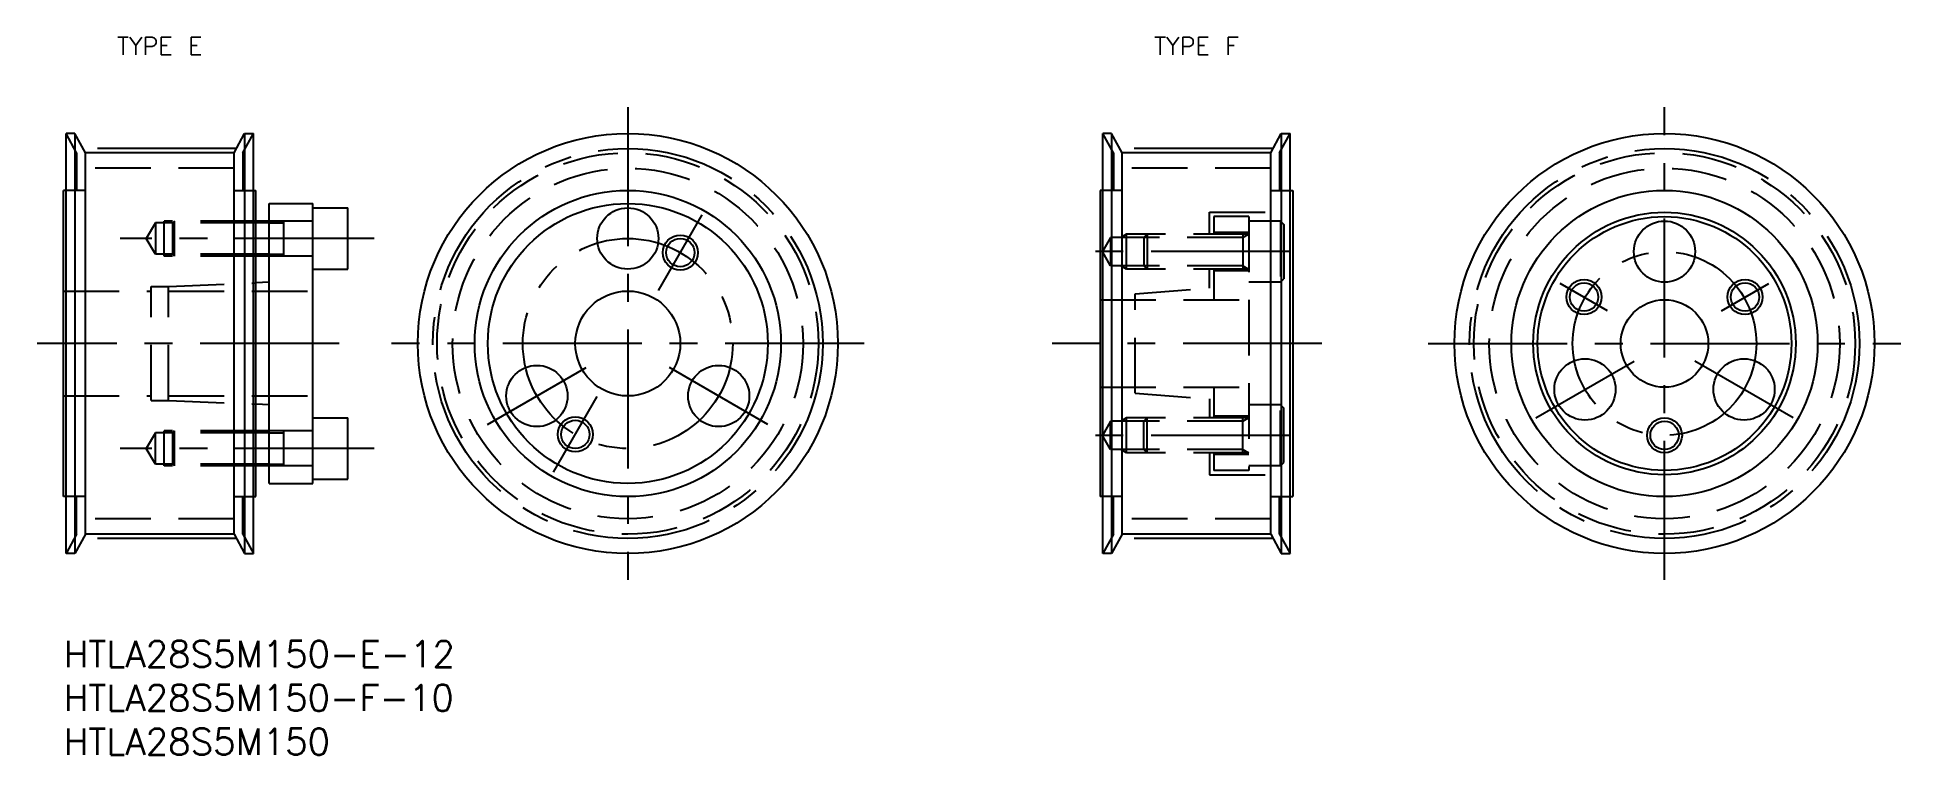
# Model space of a CAD drawing. Extents: x -3 to 210, y -13 to 69.
import ezdxf
from ezdxf.enums import TextEntityAlignment as Align

# ---------------------------------------------------------------- set-up
doc = ezdxf.new("R2010")
doc.units = 0
doc.header["$LTSCALE"] = 0.5
doc.linetypes.add('CENTER', pattern=[50.8, 31.75, -6.35, 6.35, -6.35])
doc.linetypes.add('DASHED', pattern=[19.05, 12.7, -6.35])
for name, color, linetype in [('MSM_CENTER', 1, 'CENTER'), ('MSM_CONTINUOUS', 7, 'CONTINUOUS'), ('MSM_DASHED', 4, 'DASHED'), ('MSM_NARROW', 5, 'CONTINUOUS'), ('MSM_PART_NUMBER', 7, 'CONTINUOUS')]:
    doc.layers.add(name, color=color, linetype=linetype)
doc.styles.add('MISUMI', font='txt.shx')
doc.styles.get("Standard").update_dxf_attribs({"font": 'txt.shx', "height": 3, "bigfont": 'bigfont.shx'})

# ---------------------------------------------------------------- blocks, each defined once
blk = doc.blocks.new('*U2')
at = {"layer": 'MSM_PART_NUMBER'}
blk.add_text('HTLA28S5M150-E-12', height=3, dxfattribs=at).set_placement((0, -3))
blk = doc.blocks.new('*U3')
at = {"layer": 'MSM_PART_NUMBER'}
blk.add_text('HTLA28S5M150', height=3, dxfattribs=at).set_placement((0, -13))
blk = doc.blocks.new('*U5')
at = {"layer": 'MSM_PART_NUMBER'}
blk.add_text('HTLA28S5M150-F-10', height=3, dxfattribs=at).set_placement((0, -8))

msp = doc.modelspace()

# ---------------------------------------------------------------- linework, layer by layer
at = {"layer": 'MSM_CENTER'}
for p, q in [((64.5, 61), (64.5, 7)), ((183, 7), (183, 61)), ((19.76, 56.28), (2.24, 56.28)), ((138.26, 56.28), (120.74, 56.28)), ((68, 40.06), (73, 48.72)), ((35.5, 46), (6.46, 46)), ((140.18, 44.5), (117.05, 44.5)), ((176.5, 37.75), (171.09, 40.87)), ((189.5, 37.75), (194.91, 40.87)), ((31.5, 34), (-3, 34)), ((91.5, 34), (37.5, 34)), ((143.84, 34), (113.01, 34)), ((156, 34), (210, 34)), ((168.28, 25.5), (179.54, 32)), ((197.72, 25.5), (186.46, 32)), ((48.48, 24.75), (59.74, 31.25)), ((80.52, 24.75), (69.26, 31.25)), ((56, 19.28), (61, 27.94)), ((140.18, 23.5), (117.05, 23.5)), ((35.5, 22), (6.46, 22)), ((19.76, 11.72), (2.24, 11.72)), ((138.26, 11.72), (120.74, 11.72))]:
    msp.add_line(p, q, dxfattribs=at)
for centre, radius in [((64.5, 34), 22.28), ((183, 34), 22.28), ((64.5, 34), 12), ((183, 34), 10.5)]:
    msp.add_circle(centre, radius, dxfattribs=at)
at = {"layer": 'MSM_CONTINUOUS'}
for p, q in [((0.3, 10), (0.3, 58)), ((1.3, 58), (0.3, 58)), ((1.3, 58), (1.3, 10)), ((2.5, 55.8), (1.3, 58)), ((19.5, 55.8), (20.7, 58)), ((20.7, 58), (20.7, 10)), ((20.7, 58), (21.7, 58)), ((21.7, 10), (21.7, 58)), ((118.8, 10), (118.8, 58)), ((119.8, 58), (118.8, 58)), ((121, 55.8), (119.8, 58)), ((119.8, 58), (119.8, 10)), ((138, 55.8), (139.2, 58)), ((139.2, 58), (139.2, 10)), ((139.2, 58), (140.2, 58)), ((140.2, 10), (140.2, 58)), ((2.5, 12.2), (2.5, 55.8)), ((19.5, 55.8), (2.5, 55.8)), ((19.5, 12.2), (19.5, 55.8)), ((121, 12.2), (121, 55.8)), ((138, 55.8), (121, 55.8)), ((138, 12.2), (138, 55.8)), ((0, 16.5), (0, 51.5)), ((0.3, 51.5), (0, 51.5)), ((21.7, 51.5), (22, 51.5)), ((22, 16.5), (22, 51.5)), ((118.8, 51.5), (118.5, 51.5)), ((118.5, 51.5), (118.5, 16.5)), ((140.2, 51.5), (140.5, 51.5)), ((140.5, 51.5), (140.5, 16.5)), ((23.5, 18), (23.5, 50)), ((23.5, 50), (28.5, 50)), ((28.5, 18), (28.5, 50)), ((28.5, 49.5), (32.5, 49.5)), ((32.5, 42.5), (32.5, 49.5)), ((23.5, 47.8), (22, 47.8)), ((23.5, 44.2), (22, 44.2)), ((23.5, 41), (22, 40.93)), ((28.5, 42.5), (32.5, 42.5)), ((23.5, 27), (22, 27.07)), ((23.5, 23.8), (22, 23.8)), ((28.5, 25.5), (32.5, 25.5)), ((32.5, 18.5), (32.5, 25.5)), ((23.5, 20.2), (22, 20.2)), ((23.5, 18), (28.5, 18)), ((28.5, 18.5), (32.5, 18.5)), ((0.3, 16.5), (0, 16.5)), ((21.7, 16.5), (22, 16.5)), ((118.8, 16.5), (118.5, 16.5)), ((140.2, 16.5), (140.5, 16.5)), ((2.5, 12.2), (1.3, 10)), ((19.5, 12.2), (2.5, 12.2)), ((19.5, 12.2), (20.7, 10)), ((121, 12.2), (119.8, 10)), ((138, 12.2), (121, 12.2)), ((138, 12.2), (139.2, 10)), ((1.3, 10), (0.3, 10)), ((20.7, 10), (21.7, 10)), ((119.8, 10), (118.8, 10)), ((139.2, 10), (140.2, 10))]:
    msp.add_line(p, q, dxfattribs=at)
for centre, radius in [((64.5, 34), 24), ((183, 34), 24), ((64.5, 34), 17.5), ((183, 34), 17.5), ((64.5, 34), 16), ((64.5, 46), 3.5), ((183, 34), 15), ((183, 34), 14.5), ((183, 44.5), 3.5), ((70.5, 44.39), 1.62), ((173.8, 39.31), 1.62), ((192.2, 39.31), 1.62), ((64.5, 34), 6), ((183, 34), 5), ((173.91, 28.75), 3.5), ((192.09, 28.75), 3.5), ((54.11, 28), 3.5), ((74.89, 28), 3.5), ((58.5, 23.61), 1.62), ((183, 23.5), 1.62)]:
    msp.add_circle(centre, radius, dxfattribs=at)
at = {"layer": 'MSM_DASHED'}
for p, q in [((1.5, 55.8), (0.3, 58)), ((20.5, 55.8), (21.7, 58)), ((120, 55.8), (118.8, 58)), ((139, 55.8), (140.2, 58)), ((1.5, 55.8), (1.5, 51.5)), ((20.5, 55.8), (20.5, 51.5)), ((120, 55.8), (120, 51.5)), ((139, 55.8), (139, 51.5)), ((19.5, 54.03), (2.5, 54.03)), ((138, 54.03), (121, 54.03)), ((2.5, 51.5), (0.3, 51.5)), ((19.5, 51.5), (21.7, 51.5)), ((121, 51.5), (118.8, 51.5)), ((138, 51.5), (140.2, 51.5)), ((131, 49), (140.5, 49)), ((131, 46.5), (131, 49)), ((10.5, 47.8), (9.46, 46)), ((10.5, 47.8), (10.5, 44.2)), ((22, 47.8), (10.5, 47.8)), ((11.5, 44), (11.5, 48)), ((22, 48), (11.5, 48)), ((12.7, 48), (12.5, 47.8)), ((12.5, 44.2), (12.5, 47.8)), ((12.7, 44), (12.7, 48)), ((28.5, 48), (23.5, 48)), ((23.5, 47.8), (25.17, 47.8)), ((25.17, 44), (25.17, 48)), ((135.5, 48.5), (131.5, 48.5)), ((131.5, 48.5), (131.5, 46.5)), ((135.5, 48.5), (135.5, 19.5)), ((139.1, 48), (135.5, 48)), ((139.1, 48), (139.1, 41)), ((139.1, 48), (139.5, 47.6)), ((139.5, 47.6), (139.5, 41.4)), ((10.5, 44.2), (9.46, 46)), ((119.69, 46.12), (118.76, 44.5)), ((119.69, 46.12), (119.69, 42.88)), ((134.8, 46.12), (119.69, 46.12)), ((121.5, 46.5), (120.84, 46.12)), ((121.5, 42.5), (121.5, 46.5)), ((135.5, 46.5), (121.5, 46.5)), ((123.5, 46.12), (123.88, 46.5)), ((123.5, 46.12), (123.5, 42.88)), ((123.88, 46.5), (123.88, 42.5)), ((135.5, 46.7), (131.5, 46.7)), ((134.8, 46.5), (134.8, 42.5)), ((134.8, 46.12), (135.46, 46.5)), ((22, 44.2), (10.5, 44.2)), ((22, 44), (11.5, 44)), ((12.7, 44), (12.5, 44.2)), ((23.5, 44.2), (25.17, 44.2)), ((28.5, 44), (23.5, 44)), ((119.69, 42.88), (118.76, 44.5)), ((134.8, 42.88), (119.69, 42.88)), ((121.5, 42.5), (120.84, 42.88)), ((123.88, 42.5), (123.5, 42.88)), ((134.8, 42.88), (135.46, 42.5)), ((10, 27.5), (10, 40.5)), ((10, 40.5), (12, 40.5)), ((12, 40.5), (22, 40.93)), ((12, 27.5), (12, 40.5)), ((135.5, 42.5), (121.5, 42.5)), ((131, 40.34), (131, 42.5)), ((131.5, 42.5), (131.5, 39)), ((135.5, 42.3), (131.5, 42.3)), ((139.1, 41), (135.5, 41)), ((139.1, 41), (139.5, 41.4)), ((0, 40), (10, 40)), ((12, 40), (28.5, 40)), ((118.5, 39), (135.5, 39)), ((122.5, 39.69), (131.5, 40.38)), ((122.5, 28.31), (122.5, 39.69)), ((0, 28), (10, 28)), ((12, 28), (28.5, 28)), ((118.5, 29), (135.5, 29)), ((122.5, 28.31), (131.5, 27.62)), ((131.5, 29), (131.5, 25.5)), ((10, 27.5), (12, 27.5)), ((12, 27.5), (22, 27.07)), ((131, 27.66), (131, 25.5)), ((135.5, 25.7), (131.5, 25.7)), ((139.1, 27), (135.5, 27)), ((139.1, 20), (139.1, 27)), ((139.1, 27), (139.5, 26.6)), ((139.5, 20.4), (139.5, 26.6)), ((10.5, 23.8), (9.46, 22)), ((10.5, 20.2), (10.5, 23.8)), ((22, 23.8), (10.5, 23.8)), ((11.5, 20), (11.5, 24)), ((22, 24), (11.5, 24)), ((12.7, 24), (12.5, 23.8)), ((12.5, 20.2), (12.5, 23.8)), ((12.7, 20), (12.7, 24)), ((28.5, 24), (23.5, 24)), ((23.5, 23.8), (25.17, 23.8)), ((25.17, 20), (25.17, 24)), ((119.69, 25.12), (118.76, 23.5)), ((119.69, 21.88), (118.76, 23.5)), ((119.69, 21.88), (119.69, 25.12)), ((134.8, 25.12), (119.69, 25.12)), ((121.5, 25.5), (120.84, 25.12)), ((121.5, 21.5), (121.5, 25.5)), ((135.5, 25.5), (121.5, 25.5)), ((123.88, 25.5), (123.5, 25.12)), ((123.5, 21.88), (123.5, 25.12)), ((123.88, 21.5), (123.88, 25.5)), ((134.8, 21.5), (134.8, 25.5)), ((134.8, 25.12), (135.46, 25.5)), ((10.5, 20.2), (9.46, 22)), ((134.8, 21.88), (119.69, 21.88)), ((121.5, 21.5), (120.84, 21.88)), ((135.5, 21.5), (121.5, 21.5)), ((123.5, 21.88), (123.88, 21.5)), ((131, 21.5), (131, 19)), ((131.5, 21.5), (131.5, 19.5)), ((134.8, 21.88), (135.46, 21.5)), ((22, 20.2), (10.5, 20.2)), ((22, 20), (11.5, 20)), ((12.7, 20), (12.5, 20.2)), ((23.5, 20.2), (25.17, 20.2)), ((28.5, 20), (23.5, 20)), ((135.5, 21.3), (131.5, 21.3)), ((135.5, 19.5), (131.5, 19.5)), ((139.1, 20), (135.5, 20)), ((139.1, 20), (139.5, 20.4)), ((131, 19), (140.5, 19)), ((2.5, 16.5), (0.3, 16.5)), ((1.5, 12.2), (1.5, 16.5)), ((19.5, 16.5), (21.7, 16.5)), ((20.5, 12.2), (20.5, 16.5)), ((121, 16.5), (118.8, 16.5)), ((120, 12.2), (120, 16.5)), ((138, 16.5), (140.2, 16.5)), ((139, 12.2), (139, 16.5)), ((19.5, 13.97), (2.5, 13.97)), ((138, 13.97), (121, 13.97)), ((1.5, 12.2), (0.3, 10)), ((20.5, 12.2), (21.7, 10)), ((120, 12.2), (118.8, 10)), ((139, 12.2), (140.2, 10))]:
    msp.add_line(p, q, dxfattribs=at)
for centre, radius in [((64.5, 34), 21.8), ((183, 34), 21.8), ((64.5, 34), 20.03), ((183, 34), 20.03)]:
    msp.add_circle(centre, radius, dxfattribs=at)
at = {"layer": 'MSM_NARROW'}
for p, q in [((23.5, 48), (22, 48)), ((23.5, 44), (22, 44)), ((23.5, 24), (22, 24)), ((23.5, 20), (22, 20))]:
    msp.add_line(p, q, dxfattribs=at)
for centre in [(70.5, 44.39), (173.8, 39.31), (192.2, 39.31), (58.5, 23.61), (183, 23.5)]:
    msp.add_circle(centre, 2, dxfattribs=at)

# ---------------------------------------------------------------- block references
at = {"layer": 'MSM_CONTINUOUS'}
for name in ['*U2', '*U5', '*U3']:
    msp.add_blockref(name, (0, 0), dxfattribs=at)

# ---------------------------------------------------------------- texts
at = {"layer": 'MSM_PART_NUMBER', "style": 'MISUMI'}
for s, p in [('TYPE E', (11, 68)), ('TYPE F', (129.5, 68))]:
    msp.add_text(s, height=2, dxfattribs=at).set_placement(p, align=Align.MIDDLE_CENTER)

doc.saveas('drawing.dxf')
